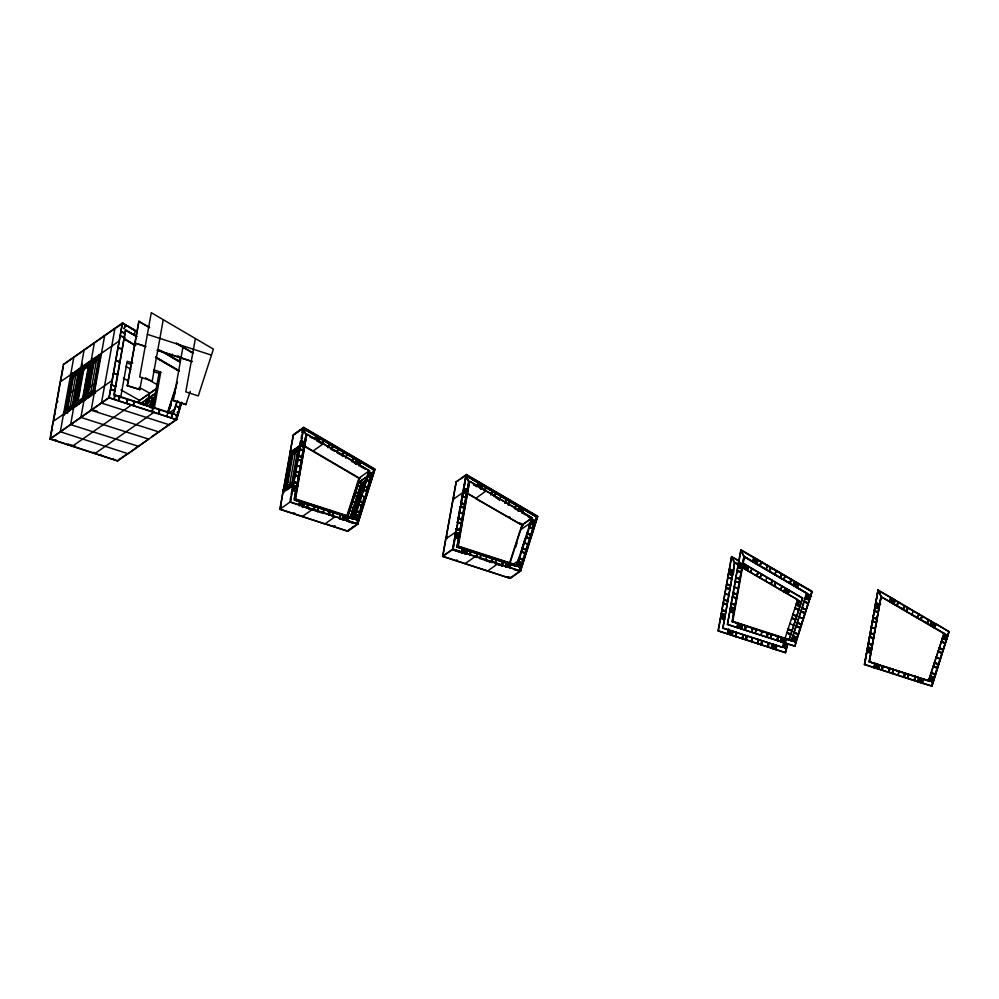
<?xml version="1.0" encoding="UTF-8"?>
<svg xmlns="http://www.w3.org/2000/svg" width="999" height="999" viewBox="0 0 999 999"><rect width="100%" height="100%" fill="white"/><g stroke="black" fill="none" stroke-linecap="round" stroke-linejoin="round"><path stroke-width="1.5" d="M307.567 504.183L306.868 508.216L307.754 504.07M332.929 516.483L333.641 512.45M339.61 518.643L340.309 514.61M469.617 555.344L470.317 551.311M495.679 563.611L496.378 559.577M495.841 559.577L495.117 563.598L502.185 565.884L503.059 561.738M744.817 630.019L745.529 625.998M744.992 629.907L745.691 625.874M751.498 632.18L752.372 628.034M761.4 644.929L762.1 640.896M761.563 644.805L762.274 640.784M768.069 647.09L768.768 643.056M768.231 646.965L768.943 642.944M908.541 674.4L907.841 678.433L908.566 674.412M908.004 678.309L908.715 674.288M914.684 680.469L915.384 676.448M176.661 419.53L117.632 460.964L49.95 439.036L63.412 364.235M50.587 437.375L53.209 421.403L112.313 380.332M53.721 419.955L60.327 381.855L119.43 340.796M60.814 380.482L63.424 366.034M55.357 414.198L54.733 414.31M61.326 381.069L61.451 380.344M65.322 413.748L63.574 412.624L71.778 406.88L72.877 406.955L64.673 412.687L63.574 412.624M73.851 357.043L60.327 431.78L128.022 453.708L148.614 439.123L80.894 417.42L94.418 342.669M64.323 415.197L64.585 413.698M64.535 413.486L71.878 374.026M64.76 413.561L72.902 408.216L79.808 369.805M65.022 412.45L71.853 374.5L79.358 369.255L72.527 407.205M65.547 412.612L72.378 374.675L79.271 370.666M79.383 370.467L72.577 375.224L66.134 411.675L72.777 375.287L79.783 370.604M73.052 372.964L73.689 374.026M66.871 409.303L72.977 375.349M67.87 404.857L70.504 391.396M70.579 389.835L72.465 379.32M72.939 377.872C70.43 377.909 74.663 378.359 73.177 375.412M67.295 410.901L73.826 374.55M69.68 409.365L76.224 373.014M71.653 408.354L71.778 406.88M78.484 370.404L78.734 371.328M71.99 407.617L78.534 371.266M72.74 407.754L80.082 368.294M73.064 408.116L73.526 405.557M73.789 404.096L74.475 400.262M75 397.327L75.4 395.154M75.912 392.257L76.436 389.385M76.948 386.526L77.46 383.666M78.896 375.661L79.308 372.627M79.658 371.441L80.057 369.268M75.599 406.568L73.851 405.432L82.068 399.7L83.154 399.775M73.951 403.971L74.413 401.423M79.071 375.537L79.533 372.989M79.833 371.328L80.407 368.069M84.128 349.862L70.617 424.6L138.112 446.228M79.358 380.756L79.745 378.584M82.08 365.597L82.467 363.449M74.813 406.306L81.918 366.77L75.3 405.269M74.962 406.78L80.907 402.285M76.436 401.86L76.985 398.851M77.522 395.829L78.884 388.299M79.421 385.289L79.97 382.267M75.824 405.432L82.655 367.495L90.16 362.25M76.523 404.458L82.917 367.57L89.373 363.062L88.724 362.013L89.51 362.262M83.329 365.784L83.179 366.583L85.015 367.182M76.224 405.569L83.054 368.107L89.86 363.349L83.454 368.231M77.148 402.122L82.83 370.567M77.61 400.686L80.045 387.162M81.668 378.146L83.017 370.629M77.235 404.458L77.373 403.658L76.324 404.395M77.81 400.749L78.347 397.739M78.896 394.742L79.433 391.733M81.868 378.209L82.405 375.199M77.997 401.323L84.116 367.37M84.078 369.892L84.503 367.495M72.652 446.053L131.531 404.92M73.764 405.969L82.068 399.7M81.93 401.173L82.08 400.374M82.268 400.437L88.811 364.086M82.667 400.562L89.635 362.075L90.422 362.337M83.017 400.574L90.36 361.114M84.291 394.305L83.754 397.302L76.948 402.06M84.84 391.296L88.349 371.765M88.886 368.756L89.236 365.684M83.179 401.049L84.453 393.993M84.89 391.521L87.425 377.46M87.9 374.8L88.499 371.453M88.948 369.755L90.335 362.088M83.779 399.35L84.228 396.79M90.035 364.523L90.497 361.975M94.331 392.669L85.327 399.2L84.041 398.788L92.345 392.52L93.444 392.595M84.952 400.449L85.152 399.338M85.09 399.125L92.208 359.59L94.818 357.992M92.333 359.403L92.358 358.416M85.115 400.324L85.327 399.2M85.577 398.089L92.407 360.139L99.912 354.895L93.094 392.844M86.101 398.251L92.932 360.302L100.437 355.07M86.801 395.941L93.194 360.389M93.456 359.403L94.393 358.866M86.801 397.277L93.344 360.926L100.137 356.168M87.088 397.44C88.374 395.941 86.051 394.018 87.475 395.317M87.7 393.444L93.107 363.386M88.699 388.998L90.06 381.481M90.797 378.534L93.307 363.449M87.85 396.541L94.393 360.189M90.247 395.005L96.778 358.653M99.013 354.832L99.65 355.881L94.243 359.652M92.208 393.993L92.345 392.52M92.557 393.256L99.088 356.905M92.944 393.381L93.382 390.984M99.051 359.428L99.038 356.044L94.73 359.453M93.294 393.394L100.637 353.921M97.427 371.778L93.519 393.481L92.245 393.057L84.041 398.788M97.902 369.131L99.438 360.065M100.437 355.02L99.713 358.566L92.907 363.324M93.694 393.369L94.343 389.735M95.03 385.914L95.492 383.341M98.926 364.235L99.463 361.276M93.856 393.244L94.443 389.997M94.743 388.336L95.429 384.503M104.695 335.489L91.171 410.239L158.666 431.868M95.055 393.381L95.255 392.27M95.23 393.269L95.429 392.157M114.972 328.309L101.448 403.047L168.943 424.687M95.217 453.359L154.096 412.225M133.829 334.877L135.677 330.694L122.49 322.977L108.928 397.827L176.611 419.755L181.606 402.435M109.191 397.689L122.328 323.376M114.336 394.68L125.587 329.895L113.886 394.942L173.202 414.16L177.572 400.537M120.617 397.752L127.185 361.251L132.78 363.062M127.248 385.651L139.922 389.585L127.248 385.651L138.811 321.378L149.613 327.497M127.422 385.539L138.986 321.266M117.745 460.889L51.498 439.198M139.748 389.71L142.108 377.422M163.249 319.692L152.21 380.994L139.71 376.948L151.286 312.675L213.399 349.113L198.289 395.916L185.789 391.87L195.379 338.549M152.697 408.341L158.991 373.351L160.764 372.115L153.759 369.855M154.196 408.628L160.764 372.115M167.844 411.9L167.008 416.533M173.327 400.574L185.989 404.508L173.327 400.574L182.917 347.252M175.737 419.955L176.461 415.934M280.382 507.729L283.017 491.758L293.531 484.652L284.29 491.108L283.104 490.159L291.308 484.428L292.407 484.503M279.857 509.315L293.256 434.865L303.659 427.397L374.987 469.155L357.829 524.063L347.54 531.243L279.857 509.315L290.172 501.923L357.867 523.838L347.54 531.243M283.516 490.309L290.085 453.808M297.215 447.502L300.637 445.104L290.135 452.21L293.481 434.94L303.758 427.759L293.481 434.94M280.831 508.691L281.331 505.881M284.053 491.033L291.258 450.699M283.916 492.345L284.116 491.233M285.102 486.538L285.689 482.492M286.201 480.457L286.75 477.422M287.3 474.375L288.661 466.77M289.136 464.148L289.76 460.689M284.553 489.985L291.371 452.035L298.876 446.803L292.058 484.74M285.077 490.159L291.895 452.21L299.4 446.965M292.158 452.297L285.664 489.223L284.403 489.71L286.238 490.309L290.559 487.287M285.764 489.173L292.307 452.834L299.113 448.076L292.108 452.759L293.943 452.285L293.306 451.236L293.943 452.285M286.388 486.85L292.495 452.897L297.078 449.687M287.4 482.405L290.11 467.37M291.72 458.354L291.671 455.157M287.6 482.467L288.137 479.458M288.674 476.448L289.223 473.451M289.76 470.442L290.297 467.432M286.813 488.436L293.356 452.097M289.485 485.389L295.754 450.549M297.977 446.728L298.614 447.789L292.295 452.335L291.371 452.035M283.004 490.696L291.308 484.428M291.521 485.152L298.052 448.813M292.257 485.302L299.6 445.829M294.293 475.387L292.42 485.764L285.389 490.671M294.68 473.201L299.325 447.352M292.382 486.763L294.53 474.862L298.489 476.148M298.426 453.184L295.117 471.603L299.076 472.889M299.113 449.363L299.575 446.803M300.162 443.544L300.624 441.009L304.583 442.295L296.591 487.549L292.457 486.376L296.416 487.662M301.124 438.199L301.636 435.389M302.135 432.579L302.897 428.359L373.976 469.755L356.78 524.375M290.209 499.675L290.709 496.878M291.221 494.068L291.72 491.271M292.232 488.411L294.63 475.124L298.589 476.436M298.589 453.084L295.279 471.491L299.25 472.777M302.31 432.467L303.059 428.246L306.119 434.602L301.273 460.676L297.315 459.39M303.659 427.397L290.135 502.135L357.829 524.063M290.409 501.998L303.758 427.759M291.87 489.61C294.767 493.069 294.143 481.755 293.406 488.598M301.723 444.58C302.547 445.005 301.96 443.631 301.735 443.106L301.236 445.03L302.06 441.296L300.549 441.396L301.985 441.683M293.943 487.812C293.344 494.368 294.98 483.391 294.106 489.96M302.285 442.32L302.272 444.58L302.822 442.332M293.943 490.072L294.28 487.574M302.11 444.705L302.447 442.207M294.505 490.859L295.155 487.25L296.516 487.937L295.254 487.524M303.159 443.568C304.695 437.125 300.399 446.878 304.171 445.392L299.975 444.617M294.305 488.886L294.992 488.936L294.33 490.971M294.318 498.551L296.054 488.861M304.345 442.794L306.119 434.602M295.542 498.988L306.793 434.203L295.092 499.25L354.408 518.469L369.717 470.941L307.255 434.365L369.33 470.716L358.903 478.246L303.534 445.829M304.171 502.909L303.284 507.055L302.185 506.693L302.959 505.407L299.238 504.383L299.9 501.523L299.176 505.544M299.388 505.794L299.613 504.495M300.05 502.934L300.274 501.648L299.338 503.046M302.335 504.645C295.991 502.222 306.556 505.869 299.887 504.195M300.849 505.069L301.111 504.42M301.186 504.033C303.484 502.734 303.484 505.294 299.5 502.934M301.448 503.396L301.011 504.158M302.173 504.757L299.962 503.821M302.672 503.958L302.909 502.672L299.9 501.523M302.185 506.693L302.585 505.294M302.56 506.818L303.284 502.797M303.659 507.167L304.545 503.034M302.46 516.408L312.737 509.228M307.242 508.329L307.967 504.308M307.405 508.216L308.129 504.195M313.911 510.489L314.635 506.468M314.81 506.356L314.086 510.377L316.221 511.076M317.844 507.504L317.495 511.65L318.219 507.629M318.019 507.392L317.295 511.413L321.903 512.912M317.67 511.538L318.394 507.517M323.139 513.486L323.863 509.465M323.314 513.361L323.701 509.577M328.783 515.309L329.508 511.288M328.946 515.197L329.67 511.163M329.158 515.434L329.882 511.413M329.333 515.322L330.057 511.288M330.644 510.364L328.296 512.337M332.367 516.471L333.092 512.45M332.53 516.358L333.254 512.325M335.302 516.533L324.987 523.938L279.895 509.103M339.935 514.485L339.41 518.756M343.519 515.646L342.994 519.917L343.718 515.896M343.169 519.792L343.893 515.771M344.043 517.532L344.605 516.008L343.893 520.029L339.21 518.518M343.718 520.154L344.443 516.121M344.093 520.267C342.632 516.495 350.774 521.366 345.554 519.555M344.593 517.532L344.655 516.358M344.268 520.154L344.493 518.868M347.04 519.13L344.767 518.556L347.115 518.743M345.729 519.43L345.891 519.318M346.154 517.869C339.835 515.521 349.65 520.929 347.615 517.157L358.991 482.005L361.538 483.204L358.816 482.13L347.565 516.982M346.89 521.178L347.128 519.892M347.552 518.319L347.615 517.157M347.277 521.303L348.002 517.27M347.44 521.178L348.164 517.157L353.334 519.18M356.943 524.263L357.667 520.242L353.658 518.568L354.645 515.509L355.881 516.083M510.289 578.371L442.644 556.231L452.922 549.05L520.616 570.966L510.289 578.371L442.607 556.443L456.131 481.705M442.869 556.306L445.766 538.886L456.281 531.768M446.266 537.437L455.969 483.516M446.69 538.486L447.077 536.326M453.808 498.938L454.083 497.44M452.959 546.803L453.459 544.005M453.971 541.196L454.47 538.399M454.982 535.539L455.507 532.667L459.465 533.941M457.205 522.39L461.176 523.651L457.442 521.865M458.616 515.372L458.029 518.618L462 519.905M458.966 512.624L463.099 513.786L458.966 512.624L459.64 509.64M460.939 501.598L461.575 498.926M462.487 493.818L462.038 496.366L465.996 497.652M463.074 490.546L463.536 488.012L467.17 489.535M464.036 485.202L464.547 482.392M465.047 479.582L465.559 476.773M452.884 549.263L466.408 474.525L537.737 516.283L520.579 571.191L452.884 549.263L442.607 556.443M453.159 549.125L466.283 474.812L537.637 516.52L520.379 570.891L510.102 578.071M456.468 533.916L455.994 537.412L454.795 536.613M456.318 535.601L456.643 533.803L455.132 533.891M464.735 488.811C463.349 488.923 465.072 486.825 463.986 492.145C463.711 490.022 465.297 490.584 464.31 490.347M456.318 537.075C457.929 530.481 456.231 541.371 457.03 534.702M465.022 491.708L464.86 489.56M464.647 491.583L465.571 489.448M456.693 537.2L456.868 534.827M457.255 537.986L457.904 534.378L459.265 535.052L457.992 534.652M465.734 490.809C467.207 485.889 463.873 493.981 466.858 492.907L456.98 546.99L516.246 566.183L530.494 522.477L534.003 524.5M457.742 536.063L456.88 536.126L457.742 536.063L457.08 538.099M456.98 546.99L463.961 508.179M463.786 508.304L468.693 481.843L466.258 476.76M514.26 569.63L519.692 571.391L536.725 516.883L465.809 475.374L468.868 481.73L466.92 492.519L462.724 491.733M458.291 546.116L469.542 481.331L457.842 546.378L517.157 565.596L532.467 518.069L530.481 522.902L520.204 530.082L509.49 563.324M463.861 551.548L462.712 550.936L465.147 551.386L463.049 550.711M463.936 551.161L464.198 550.511L463.761 551.286M464.935 553.821L465.334 552.422L465.472 553.833M465.422 551.086L465.659 549.8L463.374 549.225M465.309 553.946L466.034 549.925M466.034 554.183L466.758 550.149M466.92 550.037L466.196 554.058L452.447 549.612M466.408 554.295L467.132 550.274M466.57 554.183L467.295 550.162M465.209 563.536L475.487 556.356M469.992 555.456L470.716 551.436M470.154 555.344L470.879 551.323M476.835 557.504L477.559 553.483M480.756 554.52L480.032 558.541L484.64 560.039M481.143 554.645L479.87 558.666M487.774 570.841L498.051 563.661M491.533 562.437L492.257 558.416M491.695 562.325L492.42 558.291M491.908 562.562L492.632 558.541M492.07 562.437L492.794 558.416M496.003 559.452L495.279 563.486L502.347 565.771M501.785 565.759L502.509 561.738M501.96 565.646L502.684 561.613M505.369 566.92L506.093 562.899M506.268 562.774L505.919 566.92L506.643 562.899M505.744 567.045L506.468 563.024M506.468 567.27L507.017 563.374M506.843 567.395L507.08 566.108M507.342 564.66L507.405 563.486M507.592 565.309L509.865 565.871L508.641 566.445M508.641 565.646L508.803 565.534M508.479 566.558L508.404 566.146M509.64 568.306L509.877 567.02M510.014 568.431L510.576 564.522M519.355 571.628L519.842 568.943M519.53 571.503L520.242 567.494L516.408 565.696L520.417 567.37L536.55 517.007L465.646 475.487M785.027 643.006L787.749 644.093L785.414 652.709L718.169 630.931L731.53 556.693L739.472 561.126M718.169 630.931L731.693 556.568L734.752 562.924L738.298 565.009M721.778 618.344L720.504 617.931L721.952 618.219M722.04 616.92L722.527 614.997L722.564 617.095M730.194 571.553L729.869 573.351L730.369 571.428M730.456 570.129L729.183 569.717L730.619 570.004M722.364 618.156L722.914 615.908M730.531 572.789L731.081 570.529M722.739 618.281L723.301 616.033M730.906 572.914L731.455 570.654M723.101 617.095L723.301 619.068M723.713 615.958L725.149 616.258L723.788 615.584M723.026 628.071L782.304 647.265L722.864 628.184L732.804 573.726L731.468 573.688M731.618 572.015L731.942 570.204M722.864 628.184L734.577 563.049L731.53 556.693L739.297 561.238M735.364 581.468L727.497 624.412L794.904 646.078L811.925 591.57L782.092 574.1L780.481 577.734L806.98 593.244L791.458 640.871L732.18 621.665L743.905 556.53L740.846 550.174L744.068 556.418L752.197 561.388M741.021 550.062L735.264 581.206L739.235 582.479M731.355 610.401L731.031 612.212L731.53 610.289M731.618 608.99L730.344 608.578L731.78 608.866M739.272 566.458L737.999 566.046L739.435 566.333M739.522 565.034L740.009 563.111L740.047 565.197M727.809 633.878C730.107 619.979 726.548 640.134 728.046 632.592L729.919 632.629L729.645 633.279L728.046 632.592M731.693 611.65L732.242 609.39L732.23 611.65M740.396 566.271L740.783 564.135M728.508 631.38L728.908 629.969L728.683 631.268M732.067 611.763L732.617 609.515M728.696 632.404L730.968 632.966L728.758 632.03M732.529 612.287L733.965 612.587L732.692 612.175M732.779 610.864C734.277 606.655 731.78 611.763 732.954 610.751M741.208 564.073L742.469 564.485M741.121 565.372L740.621 567.295L740.596 565.209M729.907 631.83L731.855 632.292L730.082 631.718M732.18 621.665L744.068 556.418L806.98 593.244M731.056 633.728L730.818 635.027L731.218 633.616M731.917 635.376L732.804 631.231M732.292 635.501L733.179 631.356M737.137 627.36L737.687 623.451M737.1 627.597L737.936 622.964M735.876 636.663L736.763 632.517M737.749 626.198L736.962 627.484M738.011 625.898L740.296 626.46M738.973 626.76C738.848 625.411 739.809 627.909 740.746 627.335M739.397 625.199C739.522 626.548 738.561 624.05 737.624 624.625M740.634 625.774L741.033 624.363L741.008 625.898M741.233 628.858L741.957 624.837M741.408 628.746L742.132 624.725M741.62 628.983L742.344 624.962M741.782 628.87L742.507 624.837M742.544 638.823L743.268 634.802M742.719 638.698L743.443 634.677M745.204 630.144L745.928 626.123M745.366 630.032L746.091 625.998M745.754 639.86L746.478 635.839M745.928 639.747L746.653 635.714M746.128 639.984L746.852 635.963M746.303 639.86L747.027 635.839M751.872 632.305L752.759 628.171M755.082 633.341L755.968 629.208M755.456 633.466L756.343 629.32M757.417 643.643L758.141 639.61M758.303 639.497L757.579 643.518L718.343 630.806M757.791 643.756L758.516 639.735M758.691 639.622L757.966 643.643L785.576 652.584M761.001 644.792L761.725 640.771M761.163 644.68L761.887 640.659M766.745 637.125L767.469 633.104M766.907 637L767.632 632.979M767.12 637.25L767.844 633.216M767.282 637.125L768.006 633.104M767.669 646.965L768.568 642.819M770.329 638.286L771.053 634.265M770.491 638.161L771.216 634.14M771.253 648.114L772.152 643.98M771.628 648.239L772.527 644.105M772.964 647.302L772.726 648.601L773.126 647.19M775.674 647.452L773.476 646.503L775.748 647.065M774.362 647.764C773.688 646.515 778.396 649.675 774.525 647.639M774.625 646.316L772.839 645.741L774.787 646.203M776.997 640.446L777.721 636.425M776.023 646.765L776.423 645.366L776.186 646.653M777.16 640.322L777.884 636.301M780.581 641.608L781.305 637.587M780.743 641.483L781.468 637.462M780.956 641.733L781.68 637.699M781.131 641.608L781.855 637.587M782.729 640.371L785.002 640.933L782.966 639.872M785.401 642.994L785.464 641.82M785.364 643.231L786.201 638.598M785.414 652.709L787.574 644.205M795.841 642.145L795.079 646.378L727.397 624.45L740.846 549.675L812.224 591.458L795.841 642.145L791.42 640.072M923.076 679.108L921.802 683.129L864.447 664.547L878.133 590.072L949.05 631.593L932.03 686.088L922.177 683.254L923.238 678.983L928.408 681.006L944.092 633.254L881.018 596.553L877.971 590.197L864.61 664.435L932.03 686.088M868.393 651.735C866.745 654.782 868.805 644.655 869.005 650.599M876.473 605.169L877.334 605.107L876.323 606.855L876.897 603.633M869.192 649.525C868.68 656.48 870.803 646.49 868.643 650.312M876.81 606.405L877.522 604.033L877.522 606.293M868.805 651.66L869.367 649.412M877.522 604.033L876.972 606.293M869.192 651.785L869.03 649.65M878.358 664.622L877.472 668.768L878.533 664.51L869.13 661.813L870.429 654.645M871.465 648.888L870.678 653.221L866.882 651.823M871.727 647.414L873.401 638.099M873.601 637.012L878.446 610.039M878.645 608.953L879.42 604.62M879.495 604.245L881.193 596.428L878.133 590.072L864.447 664.547M881.018 596.553L869.305 661.688L928.745 680.769L869.13 661.813M869.467 661.575L881.193 596.428M876.023 666.37L876.26 666.67C871.74 664.285 875.049 672.29 874.812 663.473M874.3 667.732L874.699 666.333M874.974 666.033L875.374 665.409L877.484 666.096L874.974 666.033L875.374 665.409M875.124 664.772L875.349 663.473L874.575 664.76L878.296 665.796L876.523 665.222L876.26 665.871M875.136 665.908L877.309 666.208M875.923 666.907L876.185 666.258M876.523 665.222L876.086 665.983M877.759 665.796L877.821 664.622M877.659 667.12L877.259 668.531L878.034 667.245L874.312 666.208M878.183 669.005L878.908 664.972L881.418 665.784M878.358 668.88L879.083 664.859M878.521 668.768L879.245 664.735M878.733 669.005L879.632 664.859M882.317 670.167L883.216 666.021M888.985 672.327L889.709 668.306M889.16 672.215L889.884 668.181M892.194 673.363L892.919 669.342M893.094 669.218L892.744 673.363L893.468 669.342M892.569 673.488L893.293 669.467M898.213 675.312L898.938 671.291M903.858 677.147L904.582 673.114M904.033 677.022L904.757 673.001M904.232 677.26L904.957 673.239M904.407 677.147L905.131 673.126M907.442 678.309L908.166 674.275M907.616 678.184L908.341 674.163M914.11 680.469L915.009 676.323M917.694 681.63L918.593 677.484M918.081 681.743L918.968 677.609M918.793 681.98L919.692 677.834L918.63 682.092M919.667 679.37L919.892 678.071L921.84 678.883M919.567 680.694L919.167 682.105L919.192 680.569L922.751 681.73L920.641 681.38M919.842 680.394L922.127 680.956L920.079 679.894M920.803 681.268L920.966 681.143M921.228 679.707C921.24 681.243 920.691 678.034 919.117 679.357M922.202 681.718L921.802 683.129M922.626 680.157L922.864 678.87L922.839 680.394L919.292 679.245M931.692 686.325L932.404 682.305M931.855 686.213L949.05 631.593M113.948 399.225L114.673 395.204M114.336 399.35L115.06 395.329M126.548 403.309L127.273 399.275M126.923 403.421L127.647 399.4M133.217 405.469L133.941 401.436M133.591 405.582L134.316 401.561M152.048 411.563L152.772 407.542L152.06 408.029M152.422 411.688L153.147 407.654L152.447 408.154M158.716 413.723L159.44 409.702L158.741 410.189M159.091 413.848L159.815 409.827L159.116 410.314M171.304 417.794L172.028 413.773L171.328 414.26M171.678 417.919L172.402 413.898M303.309 441.883L304.52 442.669M460.164 506.78L464.198 507.679M466.058 489.011L467.27 489.797L463.536 488.012M879.083 607.342L875.049 606.443M875.524 602.959C887.587 606.98 874.262 600.212 877.909 607.205M874.088 667.494L874.487 666.096M313.686 510.252L314.435 506.231M469.592 555.332L470.504 551.198M476.436 557.38L477.172 553.359M502.16 565.884L502.909 561.863M735.476 636.525L736.226 632.517M735.651 636.413L736.388 632.392M742.145 638.698L742.894 634.677M742.319 638.573L743.056 634.552M770.704 638.411L771.44 634.39M770.866 638.286L771.615 634.265M777.372 640.571L778.121 636.55M777.547 640.446L778.283 636.425M882.092 669.917L882.829 665.896M888.76 672.077L889.51 668.056M139.947 402.372L138.873 401.311M139.211 401.074L138.936 401.935M145.305 404.745L147.165 398.963M145.667 404.907L147.54 399.125L140.509 404.046M149.326 394.006L149.001 394.617M145.879 405.457L149.838 393.231L139.148 387.362M146.453 406.181L149.238 397.515L152.909 399.225M146.766 406.081L149.575 397.402L152.285 398.514L149.738 397.29L146.816 406.356M149.525 406.081L151.898 398.751L155.457 396.266M149.413 407.267L151.998 399.263L155.22 397.028M150.15 406.818L152.51 399.5L154.67 398.888M150.499 406.581L153.908 398.526M150.524 407.005L152.81 400.112L153.858 399.375L151.274 407.355M150.437 407.742L152.997 400.199M150.911 407.18L153.184 400.287M152.647 402.647L153.371 400.374L152.61 400.025M152.323 407.667L155.12 399.001M153.521 405.257L155.482 399.175M153.684 405.144L154.47 402.722M167.869 411.363L177.41 382.192M168.232 411.538L176.149 386.975M168.993 410.814L171.191 404.008M175.374 391.046L174.4 394.88M170.055 407.904L171.353 403.896M50.325 438.823L108.966 397.614L176.723 419.68L177.485 415.447L172.939 413.623L176.823 401.748M177.622 411.938L177.273 412.987L177.785 411.813M179.408 406.793L180.582 403.159M177.173 415.422L181.393 402.335M181.244 403.821L176.423 419.455L151.811 436.65M185.826 404.632L190.222 391.396M346.74 516.196L359.078 477.959L305.02 446.266M347.565 514.922L359.44 478.121M347.315 516.908L358.491 482.23L362.699 484.203M360.302 477.51L360.202 478.259M360.477 477.397L359.977 478.121M350.449 516.57L361.139 483.479L365.784 480.232M350.799 516.321L361.251 483.991L366.621 480.232M351.099 517.232L361.75 484.228L365.509 481.605M365.472 482.217L361.863 484.74L351.448 516.995L353.646 515.409M351.473 517.407L362.137 484.403M351.823 517.17L361.863 484.74M352.472 515.834L361.7 487.287M352.672 515.921L358.204 498.788M352.684 516.346L363.099 484.09M362.749 486.55L363.486 484.278M354.595 515.259L367.707 475.099L368.931 475.674M368.032 474.075L368.843 471.54M294.43 500.099L353.496 519.055L353.946 518.081C356.181 522.077 356.655 510.988 355.607 517.307M368.082 474.325L369.018 471.428M369.355 470.766L354.508 518.094L295.167 498.876M369.53 474.213L368.818 476.036L370.092 472.502L368.569 472.402L369.967 472.864M355.457 518.793C356.768 518.968 354.57 518.656 356.106 516.77M369.38 475.699C370.691 475.861 368.481 475.549 370.03 473.663M356.443 516.533L355.994 518.856L356.818 516.708M370.367 473.426L369.905 475.749L370.729 473.601M355.819 518.968L356.481 516.933M369.742 475.874L370.392 473.838M356.268 519.78C361.051 514.16 356.119 517.395 357.43 516.608M356.144 517.957L356.993 517.957L356.106 519.905M370.479 476.198L371.703 476.785L370.192 476.685L371.466 473.139L370.242 474.737M364.435 496.64L359.215 512.737L359.977 513.099M366.146 491.271L369.38 481.256M371.915 475.337L357.667 520.242M373.976 469.755L372.415 474.2L371.178 473.626M510.314 562.05L520.104 531.705M515.659 547.152L516.97 543.069M521.74 528.309L522.889 524.762L519.28 522.652M523.051 524.637L522.952 525.374M516.246 566.183L517.395 562.624L518.631 563.211M518.518 559.153L517.857 561.213L521.69 563.011M520.929 551.71L524.887 553.121M523.488 543.793L522.052 548.226L525.886 550.024M527.759 544.23L523.926 542.432L525.237 538.349M529.657 524.675L528.995 526.735L533.004 528.396M530.831 521.453L531.768 518.556L528.159 516.446M531.555 523.164L532.667 519.742M519.193 563.661L518.369 565.809M532.13 522.827L533.116 520.554M518.568 566.096L519.03 563.773M532.492 522.989L533.478 520.729M519.742 565.084L518.893 565.084L519.742 565.084L519.018 566.908L520.129 563.486L521.403 564.31L520.179 563.736M533.229 523.326L534.453 523.913L532.942 523.813L534.215 520.267L532.991 521.865M782.13 647.389L783.915 642.295M784.864 638.948L797.652 599.75L742.881 567.907L797.652 599.75M783.641 647.102L782.417 646.528L783.815 646.99M784.078 645.754L784.802 643.918L784.24 645.641M798.001 602.659L797.452 604.37L798.501 602.897M798.438 601.311L797.202 600.724L798.601 601.186M784.252 647.002L785.077 644.855M798.176 603.908L799 601.76M785.626 646.278L784.952 646.166L785.626 646.278L785.077 647.989M785.888 645.054L787.287 645.504L786.013 644.692M799.113 604.532L800.336 605.107L798.988 604.894M789.085 639.547L802.609 598.089L744.655 564.16L742.881 567.907M789.26 639.422L802.609 598.089M793.406 639.235L792.844 640.946L793.568 639.123M793.843 637.886L792.607 637.312L794.005 637.774M806.892 597.489L805.656 596.915L807.055 597.365M807.317 596.141L808.041 594.305L807.492 596.016M793.581 640.496L794.405 638.349M807.504 597.39L808.328 595.242M795.579 641.808L794.392 641.483M794.779 639.884L795.329 638.174M808.865 596.665L808.191 596.553L808.865 596.665L808.316 598.376M810.489 595.654C798.825 589.585 817.919 599.949 809.14 595.441L809.252 595.067M795.454 642.17L791.62 640.371L795.454 642.17L811.925 591.57M928.583 680.893L944.092 633.254M943.893 637.874L945.166 634.328L943.818 634.115M930.256 680.494L928.858 680.032L930.131 680.856L931.243 677.434L930.519 679.258M945.279 635.376C943.968 641.82 947.052 633.004 944.604 636.038L943.718 637.986M930.706 680.506L931.892 678.533C929.045 685.289 932.729 675.449 930.693 679.145M944.617 637.412L945.441 635.264M931.068 680.681L931.717 678.646M944.992 637.587L945.104 635.501M938.161 664.485L932.691 681.83L931.468 681.256M938.598 663.124L946.665 638.973L942.606 637.05L944.005 637.512M946.665 638.186L948.288 633.141M138.736 402.922L139.548 400.412L155.519 389.185M358.653 516.396L360.027 515.409L358.991 516.133M522.19 525.249L520.566 530.257L521.828 525.074L532.08 517.844L470.005 481.493L532.08 517.844M323.526 440.447L321.915 444.068L323.152 440.222M345.716 458.004L347.115 454.046M347.477 454.245L345.517 457.667M353.696 457.892L351.935 461.638L353.546 458.017M485.901 487.35L484.315 490.996L486.088 487.25M510.214 501.373L508.628 505.007L509.865 501.161M516.446 505.019L514.86 508.653L516.833 509.815M759.527 565.671L761.113 562.037M759.69 565.559L761.275 561.925M765.746 569.318L767.507 565.559M774.35 586.326L775.936 582.692M774.525 586.213L776.111 582.567M780.569 589.972L782.329 586.213M896.478 605.806L898.238 602.06M922.552 616.071L920.791 619.83L922.402 616.208M927.184 623.364L928.77 619.717M125.275 325.05L124.026 328.883L125.624 325.249M125.924 330.382L136.813 336.326M139.523 400.362L120.979 389.935M171.229 356.518L172.303 354.096M180.669 357.043L178.721 361.288L161.626 351.149M314.248 439.572L316.371 436.039L315.172 437.225M315.971 437.862L315.472 438.449L317.932 439.011L315.971 437.862L317.932 439.011M316.783 438.561L317.158 437.962L318.818 438.936L315.334 437.112M315.647 438.324L317.757 439.135M317.207 441.308L318.244 440.234L314.76 438.411M318.294 438.848L318.644 437.799M313.074 450.974L323.351 443.793M317.37 441.196L317.882 440.035M317.557 441.521L318.993 437.999M320.005 438.161L318.581 442.107L320.354 438.374M323.688 440.322L322.09 443.956L319.742 442.569M328.147 447.714L329.92 443.968M331.131 449.463L332.742 445.829M331.306 449.35L332.904 445.716M332.018 448.464L333.092 446.041M333.254 445.929L331.656 449.55L334.278 451.086M337.275 451.536L338.349 449.125M343.606 452.197L342.357 456.031L343.968 452.41M351.573 461.426L353.171 457.804M351.735 461.313L353.346 457.679M354.907 463.386L356.68 459.64M355.257 463.586L357.03 459.84M355.931 463.986L357.542 460.352M356.281 464.185C355.656 459.865 363.936 468.269 358.266 463.673M357.38 461.725L357.717 460.676M356.968 462.912L356.106 463.861L357.704 460.239L373.638 469.992M357.33 462.737L359.615 463.424L357.654 462.275M358.853 462.362C352.709 458.653 362.063 466.009 360.502 462.087M358.891 465.721L359.403 464.547M360.164 463.573L361.014 462.175L359.24 465.921M477.859 485.751L476.998 486.7L478.596 483.079M478.608 484.328L479.12 483.166L478.084 484.24L481.568 486.063L479.695 485.564M478.396 485.452L480.681 486.138L478.708 484.99M479.545 485.914L478.996 486.625L477.335 485.664M479.158 486.513L479.907 485.089M479.208 486.151L480.681 486.138M479.957 488.436L480.981 487.362L477.51 485.539M481.043 485.976L481.555 484.802L471.953 479.395M480.656 487.599L481.231 486.288M480.469 488.523L481.905 485.014M480.969 489.035L482.579 485.402M481.143 488.911L482.754 485.289M481.331 489.235L482.929 485.614M481.493 489.123L483.104 485.489M484.665 491.196L486.438 487.45M486.101 490.921L475.674 498.451L520.491 524.25M490.884 494.842L492.495 491.208M491.058 494.717L492.657 491.096M495.654 492.844L494.23 496.79L496.003 493.044M499.488 499.875L500.936 496.366M504.757 502.959L506.53 499.213M505.107 503.159L506.88 499.413M508.091 504.907L509.702 501.286M514.31 508.553L516.096 504.807M517.657 510.514L519.268 506.88M519.43 506.768L517.832 510.389L518.843 510.988M519.617 507.092L518.006 510.714L518.681 511.113L520.117 507.604M518.181 510.601L519.78 506.968M519.03 511.313C518.444 506.755 525.686 515.384 521.066 510.439M520.129 508.853L520.641 507.692L516.121 505.257M522.027 510.789L519.917 509.977L520.404 509.403L522.04 511.013L520.404 509.403M521.216 510.089L521.59 509.49L519.767 508.641L523.089 510.576L523.414 509.103L522.902 510.264M521.59 509.49L521.053 510.214M521.99 513.049L523.601 509.415M522.165 512.937L523.763 509.303L536.725 516.883M467.619 493.743L521.803 525.024M743.044 567.782L744.655 564.16M744.317 565.646L745.004 564.36L744.492 565.521M744.28 566.658L746.415 567.682L744.592 566.196M745.042 567.707L743.393 566.745L745.254 567.232M745.791 566.283L747.452 567.257L745.579 566.77M746.515 568.356L746.003 569.517M746.865 570.229L748.638 566.483M747.215 570.441L748.813 566.808M747.377 570.317L748.988 566.695M752.185 561.575L754.033 557.392M753.234 560.314L752.547 561.588L780.132 577.522L781.73 573.901L756.93 559.378L756.605 560.864M753.596 560.139L755.731 561.176M754.37 561.201L756.193 562.05L754.37 561.201L755.119 559.777L753.458 558.803M750.549 572.402L752.322 568.656M756.418 560.539L756.93 559.378M756.181 563.723L757.954 559.977M756.53 563.923L758.303 560.177M759.877 565.884L761.488 562.25M760.039 565.759L761.65 562.137M756.78 576.036L758.378 572.415M756.942 575.923L758.553 572.29M759.764 577.784L761.538 574.038M760.114 577.996L761.887 574.25M766.096 569.53L767.869 565.784M769.093 571.278L770.691 567.644M769.255 571.153L770.866 567.532M769.442 571.478L771.041 567.857M769.605 571.366L771.216 567.732M770.641 584.153L772.239 580.531M770.803 584.04L772.414 580.407M770.991 584.365L772.602 580.731M771.153 584.24L772.764 580.619M773.975 586.113L775.748 582.367M779.957 577.634L781.568 574.013L780.319 577.847M783.303 579.595L785.077 575.849M780.207 589.747L781.98 586.013M783.541 591.708L785.152 588.086M783.716 591.595L785.314 587.961M783.89 591.92L785.501 588.286M784.065 591.795L785.664 588.174M785.426 591.358L784.914 592.519L785.601 591.233M785.963 591.058L788.248 591.745L786.138 590.946M789.522 583.241L791.133 579.607M789.697 583.116L791.295 579.495M786.737 592.12C786.35 590.746 790.359 594.892 786.9 591.995M787.312 590.809L785.651 589.847L787.487 590.696M788.623 591.57L789.297 590.297L788.785 591.458M792.869 585.189L794.642 581.455M793.218 585.402L794.992 581.655M795.504 583.416L796.016 582.255L795.154 583.216M795.291 584.552L797.427 585.576L795.616 584.09M796.066 585.601L794.405 584.627L796.278 585.127M797.527 586.251L797.015 587.412M797.19 587.912L799.038 583.741M890.184 600.449L889.147 601.523L890.921 597.777M889.51 601.735L890.758 597.902M890.933 599.025L891.445 597.864L890.409 598.938L893.893 600.761L891.895 600.024M890.721 600.162L892.681 601.311C884.764 596.503 899.088 604.22 889.672 600.362M892.07 599.912L891.682 600.511L892.232 599.787M893.368 600.674L893.718 599.625M892.969 601.86C890.521 605.119 896.44 600.986 889.834 600.249M892.631 603.346L894.242 599.712M893.306 603.733L894.904 600.112M893.468 603.621L895.079 599.999M893.655 603.945L895.266 600.312M893.818 603.833L895.429 600.199M897.002 605.906L898.775 602.16M903.221 609.54L904.994 605.794M906.205 611.288L907.816 607.667M906.38 611.176L907.979 607.554L906.73 611.388L892.444 603.021M906.393 611.613L908.166 607.867M911.825 614.585L913.423 610.951M917.082 617.657L918.855 613.91M917.432 617.869L919.205 614.123M920.254 619.73L922.027 615.983M920.591 619.492L922.202 615.871M926.647 623.264L928.421 619.517M929.982 625.212L931.592 621.59M930.156 625.099L931.755 621.465M930.344 625.424L932.117 621.678M931.355 624.762L931.18 625.699M931.006 625.811L932.442 622.302M932.454 623.551L932.804 622.514M934.377 625.711L932.567 624.225M933.178 625.624L933.353 625.499M933.541 624.8L933.928 624.2L932.104 623.351L935.414 625.287L936.1 624.013L934.152 627.872L935.926 624.125M934.49 626.385L933.965 627.547M935.226 624.962L935.738 623.801M321.553 443.856L323.339 440.122M327.934 447.377L329.558 443.756M490.684 494.505L492.307 490.884M515.209 507.554L516.296 505.144M750.187 572.177L751.972 568.443M756.405 575.824L758.029 572.202M756.568 575.699L758.191 572.09M783.653 579.807L785.451 576.073M789.872 583.441L791.495 579.832M790.047 583.329L791.67 579.707M896.627 605.681L898.413 601.947M903.021 609.203L904.644 605.594M122.49 322.977L63.449 364.51L114.848 328.596M116.321 327.797L122.552 323.451M124.276 333.778L124.975 333.291L121.016 332.005M73.127 373.151L70.604 374.675M86.838 363.561L89.186 361.925M71.778 374.325L73.476 373.676L72.303 374.5M82.055 367.145L83.754 366.496L82.58 367.32M92.333 359.965L94.031 359.315L92.87 360.139M89.635 362.075L82.13 367.32L83.441 367.744M72.64 374.762L79.096 370.254L78.446 369.193L79.233 369.455M72.765 374.8L78.871 370.542M83.054 367.62L89.148 363.349M71.066 377.147L72.203 377.147L66.246 410.302L65.11 410.302M79.271 371.416L79.708 371.915M91.633 362.774L93.819 363.124M82.08 370.679L82.867 370.941M72.353 377.684L79.158 372.927M82.63 370.504L89.435 365.746M72.74 377.809L73.789 377.073M88.774 366.608L89.823 365.871M57.03 401.523L57.73 401.036M56.955 401.91L57.655 401.423M69.68 393.306L76.486 388.549M119.168 362.15L119.88 361.663L115.909 360.377M119.106 362.537L119.805 362.038L115.847 360.764M88.599 388.024L95.405 383.279M73.314 404.57L73.751 405.07M83.242 397.627L84.378 397.639M85.664 395.929L87.85 396.278M66.671 409.24L73.277 404.42M87.225 394.88L94.031 390.122M72.815 405.357L73.864 404.62M66.908 409.677L66.521 409.553M77.535 402.247L76.399 402.247L77.348 402.185M63.474 413.149L71.691 407.417L73.526 408.017M68.269 410.015L73.439 407.018M78.546 402.834L83.329 399.7L74.95 405.507L73.851 405.432M87.65 396.478L86.601 397.215L93.332 360.439L92.407 360.139M92.358 393.194L93.406 392.457M93.606 392.52L85.227 398.326L84.141 398.251M92.745 393.319L93.794 392.582M72.964 407.829L63.486 414.21M76.149 405.944L80.832 402.672M86.426 398.763L91.109 395.492M66.721 412.762L69.955 410.502M91.596 395.379L87.275 398.401L85.439 397.802M51.861 430.282L52.56 429.782M51.786 430.656L52.485 430.169M49.95 439.036L109.028 397.752M55.07 440.384L56.144 440.01L55.444 440.497M67.657 444.455L72.502 445.292M68.044 444.58L68.744 444.093M137.088 402.297L156.506 388.736M74.338 446.615L75.412 446.253L74.713 446.74M140.21 403.821L156.206 392.644M148.576 398.401L155.482 393.594M143.019 404.957L146.266 402.697M143.856 404.957L146.016 403.446M152.897 399.687L154.296 398.701M150.911 401.785L152.285 402.023M152.073 402.385L153.122 401.648M93.157 452.722L94.243 452.347L93.544 452.834M99.638 455.132L100.911 454.508L100.212 454.995M168.182 413.386L174.775 409.203M179.021 408.004L179.72 407.505L175.886 405.706M112.425 458.953L113.499 458.591L112.8 459.078M117.545 460.589L126.973 454.021M304.42 442.407L300.786 440.884L300.137 444.493L303.771 446.016M290.359 452.285L294.93 449.088M301.136 444.755L300.037 444.23M291.833 452.035L292.47 451.048M302.897 444.98L304.171 445.392M316.021 435.826L302.722 428.484M292.695 452.959L293.743 452.222M294.93 451.398L297.277 449.762M290.597 454.682L291.733 454.695M314.585 438.536L316.458 439.023M303.584 447.115L304.982 446.503L303.958 447.24M296.041 465.609L300.349 466.658L296.216 465.497M338.186 449.238L336.913 452.634L340.859 454.945M284.628 487.837L285.764 487.849M286.201 486.775L292.994 482.03M286.588 486.913L287.637 486.176M292.57 484.428L284.203 490.234L283.104 490.159M296.466 486.663L297.877 486.051L296.84 486.775M295.679 491.008L294.568 490.472M295.604 491.383L291.97 489.872M299.238 504.383L301.186 504.832M303.122 502.909L302.397 506.93M359.615 463.424L357.48 462.387M359.303 463.886L357.505 462.612M357.455 482.954L368.094 475.949L357.817 483.129M370.067 474.85L370.916 474.85M372.365 473.951L368.693 472.04L372.527 473.838M371.253 477.385L367.582 475.462L354.932 515.022L358.441 517.057M370.904 478.471L372.165 477.847L370.367 478.221M362.05 484.827L365.459 482.455M363.299 484.178L365.646 482.542M361.313 487.1L364.722 484.727M361.538 487.612L360.164 486.513L362.287 487.1M352.46 501.386L356.643 502.947M361.014 495.417L364.847 497.215M345.005 518.056L346.94 518.856M349.912 517.332L355.981 513.511L351.411 516.708M353.946 518.081L355.182 518.656M353.496 519.055L294.23 499.862L301.373 460.939L297.415 459.652M356.993 517.957L356.318 517.832M357.455 520.117L356.393 519.418M347.352 530.956L357.63 523.763L374.9 469.38L303.559 427.634M466.408 474.525L456.006 481.993L458.516 480.469M460.801 478.871L466.508 474.887M464.473 491.708L465.184 491.595M465.646 492.107L466.758 492.644M478.434 483.191L476.998 486.7M466.521 493.144L462.887 491.62M480.194 486.725L478.558 485.339M499.325 499.987L495.716 497.452M457.405 534.827L456.693 534.94M456.056 537.025L454.62 536.725M459.003 534.915L455.207 533.503L459.165 534.79M458.416 538.136L457.317 537.599M458.354 538.511L454.72 537M462.312 548.888L461.763 552.797L462.487 548.776L456.805 547.102M462.162 551.386L465.546 552.659M462.2 551.748L462.137 552.922L454.995 550.599M522.365 510.551L520.229 509.515M522.04 511.013L520.067 509.64M465.796 551.211L462.25 550.062M456.768 559.915L457.317 560.264M521.653 525.362L531.93 518.181M531.493 519.418L532.554 520.104M530.494 522.477L534.165 524.388M532.817 521.977L533.666 521.977M535.102 521.078L531.443 519.168L535.277 520.966M534.989 521.441L533.928 520.754M486.451 556.705L485.889 560.614L490.122 561.975M532.405 526.473L534.915 524.975M523.926 542.432L527.597 544.343M507.13 564.423L510.514 565.696M506.868 565.871L510.252 567.132M510.364 564.285L510.302 565.446M512.662 564.46L518.731 560.639M518.581 562.961L517.807 566.146M519.555 563.836L518.856 563.898M521.191 564.185L517.519 562.262M520.192 567.245L519.13 566.545M738.748 562.699L742.707 563.985M731.53 573.314C736.937 576.51 729.907 554.67 739.322 565.821M753.92 559.677L755.719 560.951M747.789 566.208L746.353 569.73M766.982 577.447L765.546 580.956M729.932 611.675L733.903 612.961M786.288 590.596L787.936 592.207M738.249 625.386L740.197 626.198M796.59 584.665L798.288 585.264M741.246 624.6L740.684 628.508M799.937 601.585L799.038 602.946M789.972 623.513L793.643 625.424M782.404 637.936L781.842 641.845M782.779 638.061L782.342 639.11M782.08 640.559L783.778 640.721M784.015 640.209L785.726 640.371M792.894 636.838L796.565 638.748M791.458 640.871L732.354 621.553M875.798 603.109L877.06 603.521M877.909 604.158L877.184 604.27M875.211 606.331L876.148 606.967M878.845 607.842L874.949 606.181L876.385 606.468M891.046 599.7L892.844 600.961M892.469 603.458L894.405 599.6L877.809 590.309M871.116 627.447L875.087 628.733M911.65 614.697L917.244 617.544M867.369 648.326L871.328 649.612M867.294 648.713L868.568 649.125M870.229 649.088L869.742 652.572M867.057 651.698L867.981 652.347M870.329 649.35L871.59 649.762L868.631 648.738M869.205 650.836L870.067 650.774L869.38 650.724M870.753 652.834L869.642 652.31M874.637 663.586L873.913 667.619M931.88 624.862L931.53 625.898M933.928 624.2L933.715 624.675M936.1 624.013L948.888 631.705M877.484 666.096L877.072 666.708L875.037 665.646M942.831 637.175L946.328 639.21M946.378 635.089L945.441 638.398M945.141 636.688L945.991 636.688L945.316 636.563M947.314 636.151L946.253 635.451M945.554 638.036L946.615 638.723M898.775 671.403L898.051 675.436M936.088 657.255L939.922 659.053M931.892 678.533L931.193 678.596M932.454 678.196L931.518 681.505M931.23 679.782L932.067 679.782L931.393 679.67M933.516 678.883L929.682 677.085L932.279 678.309M92.033 393.569L90.847 394.031L92.682 394.63M85.539 397.277L86.638 397.352M75.262 404.458L76.349 404.533M64.972 411.638L66.071 411.713M291.009 485.477L289.81 485.939L293.656 487.175M878.396 611.962L874.262 610.814L878.221 612.1M873.213 617.469L877.184 618.731M727.821 577.31L731.955 578.458M466.071 497.252L461.938 496.103L465.896 497.39M726.773 583.965L730.731 585.227M726.598 584.078L730.569 585.339M299.35 448.863L303.321 450.124M303.159 450.249L299.188 448.976L303.147 450.262M460.876 502.759L464.847 504.02M298.139 455.631L302.098 456.893M732.579 596.952L736.55 598.226M732.417 597.077L736.388 598.339M731.368 603.733L735.326 604.994M731.193 603.846L735.164 605.107M297.202 483.304L293.231 482.03L297.365 483.204M147.377 334.353L211.463 355.12M121.079 331.631L125.05 332.904M144.805 346.104L134.915 343.069L146.029 346.665M157.367 350.174L192.245 361.463M157.205 350.287L192.07 361.576M118.207 347.602L122.165 348.876M118.132 347.977L122.103 349.263M875.698 602.834L879.657 604.12M126.823 362.937L131.019 364.298M153.396 371.541L158.991 373.351M738.511 562.624L744.093 564.435M100.337 356.231L93.531 360.989M874.912 607.167L879.045 608.341M874.849 607.554L878.983 608.728M100.624 357.305L99.488 357.292L100.275 357.542M874.362 611.076L878.321 612.362M737.961 567.032L741.932 568.319M874.187 611.188L878.158 612.474M737.799 567.157L741.758 568.443M737.724 567.532L741.857 568.706M93.119 359.415L95.292 360.002M737.237 571.053L741.208 572.34M737.075 571.178L741.033 572.452M89.548 363.486L88.611 364.023L90.347 364.485M873.138 617.844L877.11 619.13M872.976 617.969L876.935 619.243M113.611 373.151L117.582 374.438M113.549 373.539L117.507 374.825M728.646 573.551L732.604 574.837M728.471 573.663L732.442 574.949M728.571 573.938L732.542 575.212M728.408 574.05L732.367 575.337M872.389 621.216L876.523 622.389M872.314 621.603L876.448 622.764M84.84 366.77L84.053 366.508L84.703 367.57M736.026 577.822L739.984 579.108M735.851 577.946L739.822 579.233M465.209 490.634L465.909 490.696M462.787 491.358L464.06 491.77M727.921 577.572L731.88 578.858M463.386 492.232L453.109 499.413M727.747 577.684L731.718 578.97M462.749 492.357L466.72 493.631M462.587 492.47L466.558 493.756M462.525 492.857L466.658 494.018M739.397 582.367L735.202 581.58L739.335 582.754M82.492 369.967L81.344 369.967L82.13 370.217M871.29 627.322L875.249 628.608M461.863 496.491L465.834 497.777M300.012 445.229L303.971 446.503M299.837 445.342L303.808 446.628M303.908 446.89L299.937 445.604L299.288 449.25L303.246 450.524M299.775 445.729L303.733 447.015M726.535 584.465L730.669 585.626M74.563 373.951L73.776 373.688L74.425 374.75M870.429 632.941L874.387 634.215M71.853 374.5L73.689 375.1M870.254 633.054L874.225 634.34M298.401 448.076L298.251 448.876M870.354 633.316L874.325 634.602M72.577 375.224L73.364 375.487M870.191 633.441L874.15 634.727M299.588 449.2L298.451 449.188L303.084 450.649M726.111 587.599L730.082 588.886M725.948 587.712L729.907 588.998M726.048 587.974L730.007 589.26M725.873 588.099L729.844 589.385M110.739 389.123L114.698 390.409M299.225 450.287L291.321 455.407L292.108 455.656M110.664 389.51L114.635 390.796M298.476 450.412L299.263 450.661M460.814 503.146L464.785 504.433M460.651 503.259L464.61 504.545M869.605 636.688L873.738 637.861M733.303 592.919L737.274 594.205M733.141 593.031L737.1 594.318M293.356 450.761L292.432 451.311L294.268 451.898M733.241 593.306L737.2 594.58M733.066 593.418L737.037 594.705M113.961 394.568L173.264 413.773M460.064 506.518L464.023 507.804M459.99 506.893L464.123 508.066M94.58 389.947L93.519 390.447L94.306 390.696M732.479 596.678L736.613 597.839M297.902 456.131L302.035 457.305M93.869 390.197L94.655 390.459M868.556 643.344L872.514 644.63M868.381 643.468L872.352 644.742M297.477 459.265L301.448 460.551L297.24 459.765M723.813 599.55L727.946 600.711M723.913 599.812L727.884 601.098M723.751 599.937L727.709 601.211M867.894 646.977L871.865 648.264M867.731 647.102L871.702 648.388M731.43 603.321L735.401 604.607M867.669 647.477L871.802 648.651M731.268 603.446L735.227 604.732M867.532 648.214L871.503 649.5M723.326 603.071L727.297 604.358M723.164 603.184L727.122 604.47M458.104 518.231L462.062 519.517M457.929 518.344L461.9 519.63M730.781 606.967L734.74 608.254M457.867 518.731L461.825 520.017M730.606 607.08L734.577 608.366M730.706 607.342L734.677 608.628M730.544 607.467L734.515 608.753M81.968 400.237L83.804 400.836M457.28 521.99L461.413 523.151M82.542 401.011L80.657 400.686L82.405 401.81M729.707 611.613L734.265 613.086M295.18 471.228L299.313 472.39M722.115 609.84L726.073 611.126M721.94 609.952L725.911 611.238M76.523 403.121L75.387 403.109L76.174 403.371M294.693 474.737L298.664 476.024M93.494 410.04L97.552 411.351M721.29 613.598L725.424 614.76M721.39 613.861L725.349 615.147M721.216 613.973L725.187 615.259M882.479 666.133L887.899 667.881M889.147 668.294L918.63 677.834M75.162 404.995L76.998 405.582M460.189 529.92L456.231 528.646L460.114 530.332M456.056 528.758L460.027 530.044M919.917 680.007L922.027 680.694M920.017 680.282L922.127 680.956M919.342 681.98L922.514 683.016M72.265 408.191L70.38 407.867L72.115 408.991M455.569 532.28L459.54 533.566M455.407 532.392L459.365 533.678M455.332 532.779L459.303 534.065M293.481 481.518L297.44 482.804M782.791 639.997L784.902 640.671M293.306 481.63L297.277 482.917M782.891 640.259L785.002 640.933M292.482 482.342L293.269 482.604M454.557 537.112L458.516 538.399M292.657 485.264L296.79 486.438M291.209 484.952L296.715 486.813M292.582 485.651L296.553 486.938M64.885 412.175L67.77 413.111M286.788 486.975L286.039 487.087M291.808 489.985L295.766 491.271M457.917 545.991L516.895 565.047M457.142 546.865L516.421 566.071M465.871 550.037L480.806 554.87M482.217 555.332L496.066 559.815M497.327 560.227L514.71 565.859M508.566 565.234L510.339 565.809M462.874 550.824L464.985 551.51M462.712 550.936L465.084 551.773M507.679 565.571L509.79 566.258M486.051 560.489L490.284 561.863M302.347 506.58L303.446 506.93M304.882 507.405L307.018 508.091M308.666 508.628L312.425 509.84M348.801 521.628L352.872 522.939M308.491 508.741L312.275 509.965M348.626 521.74L352.709 523.064M508.104 576.71L510.814 577.597M334.453 525.886L335.177 526.111L334.29 525.998M293.856 512.899L294.942 513.261M326.436 524.175L347.59 531.018M737.312 570.654L741.27 571.952M737.15 570.766L741.108 572.077M736.101 577.422L740.059 578.733M735.926 577.547L739.884 578.846M869.704 636.962L873.663 638.261M868.481 643.731L872.452 645.029M723.264 603.446L727.222 604.757M723.089 603.571L727.06 604.87M457.38 522.252L461.338 523.551M722.04 610.227L725.998 611.525M721.877 610.339L725.836 611.65M941.483 641.321L945.329 643.106M941.32 641.445L945.166 643.219L941.32 641.42M939.41 647.752L943.256 649.537M939.247 647.876L943.081 649.65L939.247 647.851M937.099 668.194L933.253 666.408L937.262 668.094M795.042 607.817L798.888 609.602M794.879 607.941L798.725 609.715M792.969 614.248L796.815 616.033M792.794 614.373L796.64 616.146M796.303 626.273L800.149 628.046M796.141 626.385L799.974 628.171M794.23 632.704L798.076 634.477M794.055 632.817L797.901 634.602M527.085 533.054L530.931 534.827M366.408 479.495L370.254 481.268M366.246 479.607L370.092 481.393L366.246 479.595M364.335 485.926L368.181 487.699M357.867 485.464L361.713 487.237M355.794 491.895L358.354 493.081M151.186 401.923L148.451 400.861L151.011 402.048M358.179 504.582L362.025 506.356L358.191 504.557M943.768 633.865C956.543 639.835 935.414 629.47 946.203 635.214M942.656 637.3L946.503 639.098M942.606 637.874L946.44 639.672M942.432 637.986L946.278 639.785M942.482 638.236L946.328 640.034M942.319 638.349L946.153 640.147M941.37 641.695L945.204 643.481M941.208 641.808L945.042 643.606M939.297 648.126L943.131 649.924M939.122 648.239L942.969 650.037M938.298 651.211L942.132 653.009M938.123 651.336L941.97 653.134M938.011 651.698L942.02 653.371M806.455 593.556L810.876 595.629M936.25 657.13L940.084 658.928M805.481 597.852L809.327 599.65M805.319 597.964L809.153 599.762M805.369 598.214L809.202 600.012M805.194 598.326L809.04 600.124M934.664 662.449L938.498 664.248M804.245 601.673L808.091 603.471M934.49 662.574L938.336 664.372M804.083 601.785L807.916 603.583M934.552 662.812L938.386 664.61M934.377 662.936L938.211 664.735M933.553 665.908L937.387 667.707M933.378 666.021L937.212 667.819M795.991 604.482L799.999 606.168M796.041 604.732L799.874 606.53M795.878 604.845L799.712 606.643M802.01 608.216L806.006 609.902M794.929 608.179L798.763 609.977M801.173 611.188L805.007 612.986M794.754 608.304L798.601 610.102M801.011 611.313L804.844 613.111M931.305 672.464L935.301 674.138M801.061 611.563L804.894 613.349M800.886 611.675L804.732 613.473M930.356 675.799L934.19 677.597M930.181 675.911L934.028 677.709M930.231 676.161L934.077 677.959M930.069 676.273L933.903 678.071M929.844 676.972L933.678 678.771M792.844 614.622L796.69 616.408M792.682 614.735L796.515 616.533M930.356 679.37L931.031 679.495M928.733 680.394C940.246 685.714 923.8 677.759 929.794 681.093M791.857 617.707L795.691 619.505M791.683 617.819L795.516 619.617M791.732 618.069L795.566 619.867M791.57 618.194L795.404 619.992M797.539 622.439L801.385 624.238M797.377 622.552L801.21 624.35M797.427 622.802L801.26 624.6M797.264 622.914L801.098 624.712M796.428 625.886L800.261 627.684M796.265 626.011L800.099 627.809M788.223 628.945L792.057 630.744M788.049 629.07L791.895 630.869M787.936 629.432L791.945 631.106M794.355 632.317L798.189 634.115M794.18 632.442L798.014 634.24M787.1 632.404L790.946 634.203M786.937 632.517L790.771 634.315M793.231 635.776L797.077 637.574M793.069 635.888L796.902 637.687M793.119 636.138L796.952 637.936M792.944 636.263L796.79 638.061M530.444 522.227L531.68 522.802M530.269 523.164L534.115 524.962M530.107 523.289L533.941 525.087M530.157 523.526L533.99 525.324M533.828 525.449L529.994 523.651L531.593 518.668L527.996 516.558M783.79 642.657L787.637 644.455M783.628 642.769L787.462 644.567M529.045 526.985L532.879 528.783M528.871 527.097L532.717 528.896M526.96 533.416L530.806 535.214M526.798 533.528L530.631 535.327M525.961 536.513L529.807 538.311M525.799 536.625L529.632 538.424M525.849 536.875L529.682 538.673M525.686 536.987L529.52 538.786M522.165 547.864L526.173 549.55M522.215 548.114L526.048 549.912M367.532 476.036L371.366 477.834M367.357 476.161L371.191 477.959M367.407 476.398L371.253 478.196M367.058 476.673L354.945 514.235M367.245 476.523L371.079 478.321M369.767 479.22L370.529 479.57M521.216 551.211L525.062 553.009M366.296 479.857L370.13 481.655M366.121 479.97L369.967 481.768M369.031 481.493L369.792 481.855M363.561 482.967L362.55 482.492L362.3 483.254L364.073 484.09M360.439 481.893L361.813 482.542M360.264 482.005L361.65 482.654M358.703 482.492L362.537 484.29M519.143 557.642L522.976 559.44M358.529 482.604L361.089 483.803M361.251 483.991L362.262 484.465M518.968 557.754L522.814 559.552M364.21 486.288L368.057 488.086M364.048 486.413L367.882 488.199M357.58 485.939L360.314 487.025M518.031 561.088L521.865 562.887M517.907 561.45L521.74 563.249M517.744 561.575L521.578 563.374M363.224 489.385L367.058 491.183M363.049 489.498L366.883 491.296M363.099 489.747L366.933 491.545M362.937 489.86L366.77 491.658M175.762 406.081L179.608 407.879M355.669 492.257L358.229 493.456M154.308 398.251L153.297 397.777L154.071 399.013M355.507 492.37L358.067 493.568M361.176 495.304L365.01 497.102M153.671 399.288L154.433 399.637M149.45 397.764L152.01 398.963M151.998 399.263L153.272 399.862M354.67 495.354L357.23 496.553M354.508 495.467L357.068 496.665M354.558 495.716L357.118 496.915M354.395 495.829L356.943 497.027M152.26 402.472L151.536 402.535L152.298 402.897M148.339 401.223L151.061 402.31M359.59 500.624L363.424 502.422M359.415 500.736L363.261 502.534M172.964 413.449L177.372 415.522M359.465 500.986L363.311 502.784M359.303 501.098L363.137 502.897M352.635 501.273L356.468 503.071M358.304 504.195L362.312 505.881M350.874 506.705L354.72 508.503M350.924 506.955L354.77 508.753M350.761 507.067L354.595 508.866M356.393 510.514L360.227 512.312M356.231 510.626L360.065 512.425M358.866 512.986L359.628 513.349M349.925 510.052L353.771 511.85M349.762 510.164L353.596 511.963M355.282 513.961L359.116 515.759M355.107 514.085L358.941 515.884M355.157 514.323L360.015 516.608L359.24 515.372M354.995 514.448L358.828 516.246M354.77 515.134L358.604 516.933M804.37 601.286L808.203 603.109M804.207 601.41L808.041 603.221M802.297 607.717L806.131 609.54M802.135 607.842L805.956 609.652M931.355 672.702L935.189 674.525M786.987 632.767L790.821 634.59M786.825 632.891L790.646 634.702M528.995 526.723L532.829 528.533M521.103 551.573L524.937 553.384M519.018 558.004L522.852 559.815M358.354 504.445L362.187 506.256M356.281 510.876L360.102 512.687M349.812 510.414L353.646 512.225M894.742 600.224L904.282 605.819M904.657 606.031L934.777 623.663M932.392 624.338L934.54 625.599M917.606 617.744L934.49 627.634M880.856 596.665L943.755 633.491M740.846 550.174L811.762 591.695M795.441 584.203L797.402 585.352M795.454 584.427L797.427 585.576M744.48 564.273L802.434 598.201M744.43 566.308L746.415 567.682M465.472 475.611L469.355 477.884M481.743 485.127L486.101 487.687M487.275 488.374L504.87 498.676M515.759 505.044L506.543 499.65M478.546 485.114L480.507 486.263M473.601 484.503L475.974 485.889M523.364 513.636L525.761 515.034M473.439 484.615L475.811 486.014M509.303 516.808L509.965 517.195M467.769 493.394L474.475 497.315M176.386 343.206L193.381 353.171M138.811 321.378L149.45 327.622M176.224 343.331L193.219 353.296M316.671 436.638L322.989 440.347M323.364 440.559L356.705 460.077M136.975 331.593L122.377 323.052L136.875 331.83M177.822 355.806L181.781 358.129M309.665 436.688L312.038 438.074M352.11 461.526L355.082 463.261M360.614 466.508L365.422 469.318M164.51 352.535L180.27 361.763M136.476 336.426L125.999 330.294L136.663 336.663M159.103 349.812L180.12 362.113M125.275 339.21L134.515 345.055L123.776 338.773M155.682 357.018L179.333 370.854M155.532 357.367L179.183 371.203M123.876 338.611L135.777 345.592M155.594 357.23L179.395 371.178M125.774 366.346L131.031 369.418M145.479 377.884L157.305 384.802M123.376 378.134L128.634 381.218M302.897 428.359L305.944 434.715M314.235 506.343L313.536 510.377L314.26 506.343M333.466 512.574L332.767 516.595L333.491 512.574M476.985 553.471L476.286 557.504L477.01 553.471M496.216 559.702L495.516 563.723L496.241 559.702M882.641 666.008L881.942 670.042L882.666 666.021M889.322 668.169L888.611 672.202L889.335 668.181M915.221 676.56L914.51 680.594L915.234 676.573M94.331 359.328L94.98 360.377L94.331 359.328M119.468 396.341L118.644 400.974L119.468 396.341M462.862 548.888L462.624 550.187L462.862 548.888M744.367 556.992L732.791 621.303L791.345 640.259L806.518 593.381L744.367 556.992M731.917 631.118L731.193 635.139L731.917 631.118M752.497 637.787L751.772 641.808L752.497 637.787M761.987 631.156L761.101 635.289L761.987 631.156M773.076 644.455L772.352 648.476L773.076 644.455M776.635 645.604L775.911 649.625L776.635 645.604M363.161 483.241L363.673 484.365L363.161 483.241M329.383 443.868L327.784 447.502L329.395 443.881M492.12 490.996L491.071 493.419L492.145 491.008M510.052 501.486L508.466 505.132L510.077 501.498M904.457 605.694L902.871 609.34L904.47 605.706M928.608 619.842L927.01 623.476L928.62 619.842M343.781 452.085L342.52 455.919L343.781 452.085M757.117 559.702L755.519 563.324L757.117 559.702M776.31 570.928L774.7 574.562L776.31 570.928M786.176 588.686L784.565 592.307L786.176 588.686M789.485 590.621L787.874 594.243L789.485 590.621M795.491 582.167L793.893 585.789L795.491 582.167M120.155 335.926L124.725 337.412L120.155 335.926M92.707 363.261L93.494 363.511L92.707 363.261M111.339 384.915L115.909 386.388L111.339 384.915M532.28 521.341L532.28 521.341M516.695 565.209L517.919 565.784L516.695 565.209M518.356 564.435L518.356 564.435M729.42 569.218L733.391 570.504L729.42 569.218M728.771 572.827L732.742 574.1L728.771 572.827M738.099 566.308L742.057 567.594L738.099 566.308M725.012 593.706L728.983 594.992L725.012 593.706M734.34 587.187L738.298 588.473L734.34 587.187M721.253 614.585L725.224 615.871L721.253 614.585M730.581 608.079L734.54 609.365L730.581 608.079M720.604 618.194L724.575 619.48L720.604 618.194M797.489 600.249L801.323 602.047L797.489 600.249M796.39 603.671L800.224 605.469L796.39 603.671M805.706 597.152L809.54 598.95L805.706 597.152M799.3 616.995L803.134 618.793L799.3 616.995M783.566 643.344L787.412 645.142L783.566 643.344M782.467 646.778L786.3 648.576L782.467 646.778M877.709 605.232L877.709 605.232M931.692 624.537L935.002 626.473L931.692 624.537M929.732 677.334L930.956 677.909L929.732 677.334M932.504 678.433L933.728 679.02L932.504 678.433M877.01 618.843L873.039 617.582L877.01 618.868M464.685 504.145L460.714 502.872L464.685 504.158M873.501 638.361L869.53 637.1L873.501 638.373M301.935 457.018L297.964 455.756L301.935 457.03M872.277 645.129L868.318 643.868L872.277 645.154M298.426 476.523L294.455 475.262L298.426 476.548M459.952 530.432L455.981 529.158L459.952 530.444M935.027 674.625L931.18 672.839L935.014 674.637M530.756 534.952L526.91 533.166L530.756 534.964M368.007 487.824L364.16 486.038L368.007 487.837M522.689 559.915L518.856 558.141L522.689 559.939M360.264 486.763L357.704 485.576L360.264 486.775M358.191 493.194L355.619 492.007L358.179 493.206M359.94 512.787L356.106 511.013L359.94 512.812M352.197 511.738L349.638 510.551L352.197 511.738"/></g></svg>
